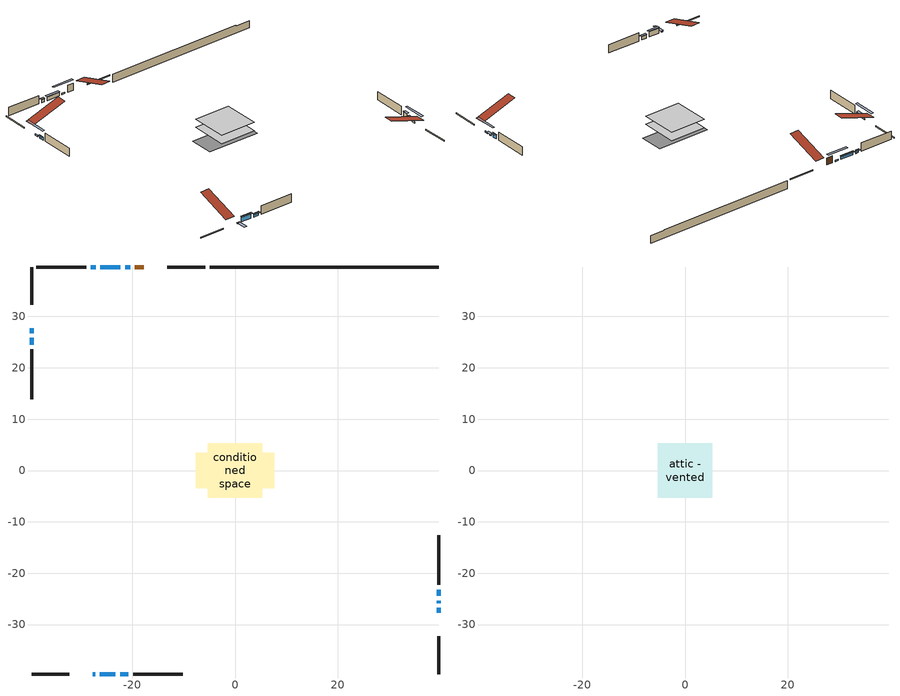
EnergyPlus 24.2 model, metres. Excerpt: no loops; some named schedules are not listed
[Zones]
conditioned space
 floor adiabatic (AdiabaticFloorConstruction): -5.32,-5.32 -5.32,5.32 5.32,5.32 5.32,-5.32 z0.54
 floor foundation (Slab1 construction): -7.66,-3.46 -7.66,3.46 7.66,3.46 7.66,-3.46 z-1.8
 wall outside (RimJoist1 construction): -5.8,39.63 -13.15,39.63 / -39.63,-39.63 -32.29,-39.63 / -39.63,39.63 -39.63,32.29 / 39.63,-39.63 39.63,-32.29 z0.54:0.84
 wall outside (AdiabaticWallConstruction 1): -17.73,39.63 -19.52,39.63 z0.54:2.57
 wall outside (AdiabaticWallConstruction): -27.7,-39.63 -27.24,-39.63 / 39.63,-25.81 39.63,-25.34 z0.54:0.72; -20.44,39.63 -21.41,39.63 / -39.63,27.7 -39.63,26.73 / 39.63,-27.7 39.63,-26.73 z0.54:0.9; -22.34,39.63 -26.2,39.63 z0.54:1.51; -27.13,39.63 -28.04,39.63 z0.54:1.4; -26.31,-39.63 -23.32,-39.63 z0.54:2.04; -22.39,-39.63 -20.79,-39.63 z0.54:1.48; -39.63,25.81 -39.63,24.51 z0.54:1.33; 39.63,-24.42 39.63,-23.22 z0.54:1.74
 wall outside (Wall1 construction): -28.97,39.63 -38.7,39.63 / -19.86,-39.63 -10.13,-39.63 / -39.63,23.58 -39.63,13.85 / 39.63,-22.29 39.63,-12.57 z0.54:2.98
 wall foundation (FoundationWall1 construction): -4.87,39.63,-1.8 -4.87,39.63,0.54 35.18,39.63,0.54 35.18,39.63,0.31 39.63,39.63,0.31 39.63,39.63,-1.8
 window (WindowConstruction 6): -27.7,-39.63 -27.24,-39.63 z0.54:0.72
 window (WindowConstruction 8): -20.44,39.63 -21.41,39.63 z0.54:0.9
 window (WindowConstruction 9): -39.63,27.7 -39.63,26.73 z0.54:0.9
 window (WindowConstruction 10): 39.63,-27.7 39.63,-26.73 z0.54:0.9
 window (WindowConstruction 7): 39.63,-25.8 39.63,-25.35 z0.54:0.72
 window (WindowConstruction): -22.34,39.63 -26.2,39.63 z0.54:1.51
 window (WindowConstruction 1): -27.13,39.63 -28.04,39.63 z0.54:1.4
 window (WindowConstruction 2): -26.31,-39.63 -23.32,-39.63 z0.54:2.04
 window (WindowConstruction 3): -22.39,-39.63 -20.79,-39.63 z0.54:1.48
 window (WindowConstruction 4): -39.63,25.8 -39.63,24.51 z0.54:1.33
 window (WindowConstruction 5): 39.63,-24.42 39.63,-23.22 z0.54:1.73
 door (Door): -17.73,39.63 -19.52,39.63 z0.54:2.57
 ceiling adiabatic (AdiabaticFloorConstruction): 5.32,-5.32 5.32,5.32 -5.32,5.32 -5.32,-5.32 z0.54
attic - vented
 floor to conditioned space (Floor1 construction Reversed): -5.31,-5.31 -5.31,5.31 5.31,5.31 5.31,-5.31 z2.98
 roof outside (Roof1 construction): -16.8,39.63,2.98 -16.8,29.28,6.43 -14.07,29.28,6.43 -14.07,39.63,2.98; -28.63,-39.63,2.98 -28.63,-29.28,6.43 -31.36,-29.28,6.43 -31.36,-39.63,2.98; -39.63,28.63,2.98 -29.28,28.63,6.43 -29.28,31.36,6.43 -39.63,31.36,2.98; 39.63,-28.63,2.98 29.28,-28.63,6.43 29.28,-31.36,6.43 39.63,-31.36,2.98
shading: -27.09,-39.63 -27.85,-39.63 -27.85,-42.68 -27.09,-42.68 z0.87; -24.15,39.63 -17.7,39.63 -17.7,40.24 -24.15,40.24 z3.64; -39.63,23.99 -39.63,30.44 -40.24,30.44 -40.24,23.99 z3.64; 39.63,-23.99 39.63,-30.44 40.24,-30.44 40.24,-23.99 z3.64; 39.63,-24.74 39.63,-26.41 40.24,-26.41 40.24,-24.74 z1.33; -26.35,39.63 -22.19,39.63 -22.19,40.24 -26.35,40.24 z1.66; -28.19,39.63 -26.98,39.63 -26.98,40.24 -28.19,40.24 z1.55; -23.17,-39.63 -26.46,-39.63 -26.46,-40.24 -23.17,-40.24 z2.19; -20.64,-39.63 -22.54,-39.63 -22.54,-40.24 -20.64,-40.24 z1.63; -39.63,24.36 -39.63,25.95 -40.24,25.95 -40.24,24.36 z1.48; 39.63,-23.07 39.63,-24.57 40.24,-24.57 40.24,-23.07 z1.88
[Building]
Building 1: Terrain=Suburbs
[Site:Location]
Edmonton Intl AP_AB: Latitude {deg}=53.31; Longitude {deg}=-113.58; Time Zone {hr}=-7; Elevation {m}=723; Keep Site Location Information=Yes
[Site:GroundTemperature:Shallow]
-1.56185, -3.61833, -3.78302, -2.80711, 1.11059, 5.01004, 8.39065, 10.5322, 10.7141, 8.97234, 5.67794, 1.89811
[Site:WaterMainsTemperature]
Calculation Method=Schedule; Temperature Schedule=mains temperature schedule
[Material] Roughness=Rough; Thermal Absorptance=0.9
Name | Thickness {m} | Conductivity {W/m-K} | Density {kg/m3} | Specific Heat {J/kg-K} | Solar Absorptance | Visible Absorptance
asphalt or fiberglass shingles | 0.00635 | 0.162714 | 1121.4 | 1465.45 | 0.4 | 0.4
ceiling loosefill ins | 0.169333 | 0.0480833 | 16.02 | 1046.75 | 0.7 | 0.7
ceiling stud and cavity | 0.1397 | 0.175913 | 65.682 | 1177.47 | 0.7 | 0.7
concrete 4.0 in. | 0.1016 | 1.803125 | 2242.8 | 837.4 | 0.7 | 0.7
concrete 8.0 in. | 0.2032 | 1.803125 | 2242.8 | 837.4 | 0.7 | 0.7
door material | 0.04445 | 0.0451087 | 512.64 | 1214.23 | 0.7 | 0.7
exterior vertical ins | 0.0195423 | 0.029427 | 32.04 | 1214.23 | 0.7 | 0.7
floor covering | 0.0127 | 0.0433444 | 54.468 | 1339.84 | 0.6 | 0.6
floor rigid ins; wall rigid ins | 0.512978 | 0.029427 | 32.04 | 1214.23 | 0.7 | 0.7
floor stud and cavity | 0.1397 | 1.75129 | 37.0049 | 1207.88 | 0.7 | 0.7
furniture material conditioned space 1 | 0.1524 | 0.115458 | 640.8 | 1214.23 | 0.6 | 0.6
gypsum board | 0.0127 | 0.160291 | 801 | 837.4 | 0.6 | 0.6
gypsum board 1 | 0.0127 | 0.160291 | 801 | 837.4 | 0.7 | 0.7
osb sheathing 0.5 in. | 0.0127 | 0.115458 | 512.64 | 1214.23 | 0.7 | 0.7
osb sheathing 0.75 in. | 0.01905 | 0.115458 | 512.64 | 1214.23 | 0.7 | 0.7
osb sheathing 2.0 in. | 0.0508 | 0.115458 | 512.64 | 1214.23 | 0.7 | 0.7
rim joist stud and cavity | 0.0508 | 0.0290657 | 125.044 | 1163.47 | 0.6 | 0.6
wall stud and cavity | 0.1397 | 0.110499 | 139.0536 | 1170.24 | 0.7 | 0.7
wall stud and cavity 1 | 0.0889 | 0.380278 | 52.3479 | 1209.89 | 0.7 | 0.7
wall stud and cavity 2 | 0.0889 | 0.391764 | 83.0341 | 1211.67 | 0.7 | 0.7
wood siding | 0.0254 | 0.102417 | 544.68 | 1172.36 | 0.4 | 0.4
wood siding 1; wood siding 2; wood siding 3 | 0.0254 | 0.102417 | 544.68 | 1172.36 | 0.7 | 0.7
[WindowMaterial:SimpleGlazingSystem]
Name | U-Factor {W/m2-K} | Solar Heat Gain Coefficient
WindowMaterial | 1.31673 | 0.5
WindowMaterial 1 | 1.527382 | 0.41
WindowMaterial 2 | 1.25313 | 0.53
WindowMaterial 3 | 1.43994 | 0.45
WindowMaterial 4 | 1.49729 | 0.42
WindowMaterial 5 | 1.43597 | 0.45
WindowMaterial 6 | 2.32287 | 0.33
WindowMaterial 7 | 5.75352 | 0.59
WindowMaterial 8 | 2.39725 | 0.35
[Construction]
AdiabaticFloorConstruction: floor stud and cavity, floor rigid ins, osb sheathing 0.75 in., floor covering
AdiabaticWallConstruction: wood siding 2, wall rigid ins, wall stud and cavity 1, gypsum board
AdiabaticWallConstruction 1: wood siding 3, wall rigid ins, wall stud and cavity 1, gypsum board
Door: door material
Floor1 construction Reversed: gypsum board, ceiling stud and cavity, ceiling loosefill ins
FoundationWall1 construction: concrete 8.0 in., gypsum board 1
furniture construction conditioned space 1: furniture material conditioned space 1
PartitionWallConstruction: gypsum board, wall stud and cavity 2, gypsum board
RimJoist1 construction: wood siding 1, osb sheathing 2.0 in., rim joist stud and cavity
Roof1 construction: asphalt or fiberglass shingles
Slab1 construction: concrete 4.0 in.
Wall1 construction: wood siding, osb sheathing 0.5 in., wall stud and cavity, gypsum board
WindowConstruction: WindowMaterial
WindowConstruction 1: WindowMaterial 1
WindowConstruction 10; WindowConstruction 8: WindowMaterial 7
WindowConstruction 2: WindowMaterial 2
WindowConstruction 3: WindowMaterial 3
WindowConstruction 4: WindowMaterial 4
WindowConstruction 5: WindowMaterial 5
WindowConstruction 6; WindowConstruction 7: WindowMaterial 6
WindowConstruction 9: WindowMaterial 8
[Zone] Multiplier=1; Part of Total Floor Area=Yes
Name | Volume {m3}
attic - vented | 63.2839
conditioned space | 562.4
[Space]
Name | Zone | Volume {m3}
attic - vented 1 | attic - vented | 63.2839
conditioned space 1 | conditioned space | 562.4
[ZoneInfiltration:EffectiveLeakageArea]
infil attic - vented 1: Zone or Space=attic - vented 1; Schedule=Always On Discrete; Effective Air Leakage Area {cm2}=3929.39; Stack Coefficient=0.000239963; Wind Coefficient=1.04663e-05
[ZoneMixing]
whole house fan mix: Zone or Space=attic - vented; Schedule=Always On Continuous; Design Flow Rate Calculation Method=Flow/Zone; Design Flow Rate {m3/s}=0; Source Zone or Space=conditioned space
[SurfaceProperty:ExposedFoundationPerimeter]
Slab1: Exposed Perimeter Calculation Method=TotalExposedPerimeter; Total Exposed Perimeter {m}=44.502
[InternalMass] Zone or ZoneList=conditioned space; Space or SpaceList=conditioned space 1
Name | Construction | Surface Area {m2}
furniture mass conditioned space 1 | furniture construction conditioned space 1 | 87.6399
partition wall mass | PartitionWallConstruction | 219.1
[Lights]
interior lighting: Zone or ZoneList or Space or SpaceList=conditioned space 1; Schedule=interior lighting schedule; Design Level Calculation Method=LightingLevel; Lighting Level {W}=343.2; Return Air Fraction=0; Fraction Radiant=0.6; Fraction Visible=0.2; Fraction Replaceable=1
[People]
occupants: Zone or ZoneList or Space or SpaceList=conditioned space 1; Number of People Schedule=occupants schedule; Number of People Calculation Method=People; Number of People=3; Fraction Radiant=0.314171; Sensible Heat Fraction=0.56303; Activity Level Schedule=occupants activity schedule; Carbon Dioxide Generation Rate {m3/s-W}=0; Enable ASHRAE 55 Comfort Warnings=No; Mean Radiant Temperature Calculation Type=EnclosureAveraged
[ElectricEquipment] Zone or ZoneList or Space or SpaceList=conditioned space 1; Design Level Calculation Method=EquipmentLevel
Name | Schedule | Design Level {W} | Fraction Latent | Fraction Radiant | Fraction Lost
clothes dryer | clothes dryer schedule | 140.772 | 0.015 | 0.081 | 0.85
clothes washer | clothes washer schedule | 32.1985 | 0.03 | 0.162 | 0.7
cooking range | cooking range schedule | 215.147 | 0.08 | 0.432 | 0.2
dishwasher | dishwasher schedule | 66.8632 | 0.3 | 0.18 | 0.4
fridge | fridge schedule | 72.9452 | 0 | 0.6 | 0
mech vent bath fan 0 | mech vent bath fan 0 schedule | 50.2 | 0 | 0 | 1
mech vent bath fan 1 | mech vent bath fan 1 schedule | 50.2 | 0 | 0 | 1
mech vent house fan | mech vent house fan schedule | 0 | 0 | 0 | 1
mech vent house fan cfis | mech vent house fan cfis schedule | 0 | 0 | 0 | 0
mech vent range fan 0 | mech vent range fan 0 schedule | 57 | 0 | 0 | 1
misc plug loads | misc plug loads schedule | 494.7 | 0.045 | 0.513 | 0.1
whole house fan | Always On Discrete | 0 | 0 | 0 | 1
[OtherEquipment] Zone or ZoneList or Space or SpaceList=conditioned space 1; Design Level Calculation Method=EquipmentLevel
Name | Fuel Type | Schedule | Design Level {W} | Fraction Latent | Fraction Radiant | Fraction Lost
clothes dryer 1 | Electricity | clothes dryer schedule | 0 | 0.015 | 0.081 | 0.85
cooking range 1 | Electricity | cooking range schedule | 0 | 0.08 | 0.432 | 0.2
general water use latent | None | general water use schedule | 62.594 | 1 | 0 | 0
general water use sensible | None | general water use schedule | -61.6891 | 0 | 0.6 | 0
mech vent house fan latent load | None | Always On Discrete | 0 | 1 | 0 | 0
mech vent house fan sensible load | None | Always On Discrete | 0 | 0 | 0 | 0
water heater energy adjustment1 | NaturalGas | Always On Discrete | 0.01 | 0 | 0 | 1
[ZoneInfiltration:DesignFlowRate] Zone or ZoneList or Space or SpaceList=conditioned space 1; Schedule=Always On Discrete; Design Flow Rate Calculation Method=Flow/Zone; Design Flow Rate {m3/s}=0
infil flow; natural vent flow; whole house fan flow
[AvailabilityManager:Scheduled]
furnace airloop Availability Manager: Schedule=Always On Discrete
[Foundation:Kiva]
Foundation Kiva 1: Initial Indoor Air Temperature {C}=18; Wall Height Above Grade {m}=0.540014; Wall Depth Below Slab {m}=0.2032; Custom Block Material Name 1=exterior vertical ins; Custom Block Depth 1 {m}=2.34001; Custom Block X Position 1 {m}=0.2159; Custom Block Z Position 1 {m}=0
[Foundation:Kiva:Settings]
Soil Conductivity {W/m-K}=0.849921; Soil Density {kg/m3}=1842.3; Soil Specific Heat {J/kg-K}=418.7; Ground Solar Absorptivity=0.9; Ground Thermal Absorptivity=0.9; Ground Surface Roughness {m}=0.03; Far-Field Width {m}=40; Deep-Ground Boundary Condition=ZeroFlux; Deep-Ground Depth {m}=40; Minimum Cell Dimension {m}=0.2; Maximum Cell Growth Coefficient=3; Simulation Timestep=Timestep
[Exterior:Lights]
exterior lighting: Schedule=exterior lighting schedule; Design Level {W}=75.6
[EnergyManagementSystem:GlobalVariable]
furnace_airloop_Fan_RTF
infil_program_Qfan
infil_program_Qinf
natural_vent_program_Qnv
natural_vent_program_Qwhf
[EnergyManagementSystem:Sensor]
Name | Output:Variable or Output:Meter Index Key | Output:Variable or Output:Meter
airflow_gain | infil flow | Infiltration Sensible Heat Gain Energy
airflow_gain_1 | natural vent flow | Infiltration Sensible Heat Gain Energy
airflow_gain_2 | whole house fan flow | Infiltration Sensible Heat Gain Energy
airflow_loss | infil flow | Infiltration Sensible Heat Loss Energy
airflow_loss_1 | natural vent flow | Infiltration Sensible Heat Loss Energy
airflow_loss_2 | whole house fan flow | Infiltration Sensible Heat Loss Energy
clg_load_cond |  | Cooling:EnergyTransfer:Zone:CONDITIONED SPACE
clg_sp_s; clg_sp_s_1 | cooling setpoint | Schedule Value
clothes_dryer_exhaust_0_sch_s | clothes dryer exhaust 0 schedule | Schedule Value
cool_season | cooling season schedule | Schedule Value
htg_load_cond |  | Heating:EnergyTransfer:Zone:CONDITIONED SPACE
htg_sp_s; htg_sp_s_1 | heating setpoint | Schedule Value
ig_ee_conv | clothes dryer | Electric Equipment Convective Heating Energy
ig_ee_conv_2 | cooking range | Electric Equipment Convective Heating Energy
ig_ee_conv_4 | fridge | Electric Equipment Convective Heating Energy
ig_ee_conv_5 | misc plug loads | Electric Equipment Convective Heating Energy
ig_ee_conv_6 | whole house fan | Electric Equipment Convective Heating Energy
ig_ee_rad | clothes dryer | Electric Equipment Radiant Heating Energy
ig_ee_rad_2 | cooking range | Electric Equipment Radiant Heating Energy
ig_ee_rad_4 | fridge | Electric Equipment Radiant Heating Energy
ig_ee_rad_5 | misc plug loads | Electric Equipment Radiant Heating Energy
ig_ee_rad_6 | whole house fan | Electric Equipment Radiant Heating Energy
ig_lgt_conv | interior lighting | Lights Convective Heating Energy
ig_lgt_rad | interior lighting | Lights Radiant Heating Energy
ig_lgt_vis | interior lighting | Lights Visible Radiation Heating Energy
ig_oe_conv | clothes dryer 1 | Other Equipment Convective Heating Energy
ig_oe_conv_1 | cooking range 1 | Other Equipment Convective Heating Energy
ig_oe_conv_2 | general water use latent | Other Equipment Convective Heating Energy
ig_oe_conv_3 | general water use sensible | Other Equipment Convective Heating Energy
ig_oe_conv_4 | water heater energy adjustment1 | Other Equipment Convective Heating Energy
ig_oe_rad | clothes dryer 1 | Other Equipment Radiant Heating Energy
ig_oe_rad_1 | cooking range 1 | Other Equipment Radiant Heating Energy
ig_oe_rad_2 | general water use latent | Other Equipment Radiant Heating Energy
ig_oe_rad_3 | general water use sensible | Other Equipment Radiant Heating Energy
ig_oe_rad_4 | water heater energy adjustment1 | Other Equipment Radiant Heating Energy
ig_ppl_conv | occupants | People Convective Heating Energy
ig_ppl_rad | occupants | People Radiant Heating Energy
im_conv | furniture mass conditioned space 1 | Surface Inside Face Convection Heat Gain Energy
im_conv_1 | partition wall mass | Surface Inside Face Convection Heat Gain Energy
im_ig | furniture mass conditioned space 1 | Surface Inside Face Internal Gains Radiation Heat Gain Energy
im_ig_1 | partition wall mass | Surface Inside Face Internal Gains Radiation Heat Gain Energy
im_lgt | furniture mass conditioned space 1 | Surface Inside Face Lights Radiation Heat Gain Energy
im_lgt_1 | partition wall mass | Surface Inside Face Lights Radiation Heat Gain Energy
im_sol | furniture mass conditioned space 1 | Surface Inside Face Solar Radiation Heat Gain Energy
im_sol_1 | partition wall mass | Surface Inside Face Solar Radiation Heat Gain Energy
im_surf | furniture mass conditioned space 1 | Surface Inside Face Net Surface Thermal Radiation Heat Gain Energy
im_surf_1 | partition wall mass | Surface Inside Face Net Surface Thermal Radiation Heat Gain Energy
mech_vent_bath_fan_0_sch_s | mech vent bath fan 0 schedule | Schedule Value
mech_vent_bath_fan_1_sch_s | mech vent bath fan 1 schedule | Schedule Value
mech_vent_range_fan_0_sch_s | mech vent range fan 0 schedule | Schedule Value
mv_conv | mech vent bath fan 0 | Electric Equipment Convective Heating Energy
mv_conv_1 | mech vent bath fan 1 | Electric Equipment Convective Heating Energy
mv_conv_2 | mech vent house fan | Electric Equipment Convective Heating Energy
mv_conv_3 | mech vent house fan cfis | Electric Equipment Convective Heating Energy
mv_conv_4 | mech vent range fan 0 | Electric Equipment Convective Heating Energy
mv_conv_5 | mech vent house fan latent load | Other Equipment Convective Heating Energy
mv_conv_6 | mech vent house fan sensible load | Other Equipment Convective Heating Energy
mv_rad | mech vent bath fan 0 | Electric Equipment Radiant Heating Energy
mv_rad_1 | mech vent bath fan 1 | Electric Equipment Radiant Heating Energy
mv_rad_2 | mech vent house fan | Electric Equipment Radiant Heating Energy
mv_rad_3 | mech vent house fan cfis | Electric Equipment Radiant Heating Energy
mv_rad_4 | mech vent range fan 0 | Electric Equipment Radiant Heating Energy
mv_rad_5 | mech vent house fan latent load | Other Equipment Radiant Heating Energy
mv_rad_6 | mech vent house fan sensible load | Other Equipment Radiant Heating Energy
natural_vent_s | natural vent schedule | Schedule Value
out_pb_s |  | Site Outdoor Air Barometric Pressure
out_wt_s |  | Site Outdoor Air Humidity Ratio
site_vw_s |  | Site Wind Speed
ss_back_out | Window1 | Surface Window Shortwave from Zone Back Out Window Heat Transfer Rate
ss_back_out_1 | Window10 | Surface Window Shortwave from Zone Back Out Window Heat Transfer Rate
ss_back_out_10 | Window9 | Surface Window Shortwave from Zone Back Out Window Heat Transfer Rate
ss_back_out_2 | Window11 | Surface Window Shortwave from Zone Back Out Window Heat Transfer Rate
ss_back_out_3 | Window12 | Surface Window Shortwave from Zone Back Out Window Heat Transfer Rate
ss_back_out_4 | Window2 | Surface Window Shortwave from Zone Back Out Window Heat Transfer Rate
ss_back_out_5 | Window3 | Surface Window Shortwave from Zone Back Out Window Heat Transfer Rate
ss_back_out_6 | Window5 | Surface Window Shortwave from Zone Back Out Window Heat Transfer Rate
ss_back_out_7 | Window6 | Surface Window Shortwave from Zone Back Out Window Heat Transfer Rate
ss_back_out_8 | Window7 | Surface Window Shortwave from Zone Back Out Window Heat Transfer Rate
ss_back_out_9 | Window8 | Surface Window Shortwave from Zone Back Out Window Heat Transfer Rate
ss_conv | Door1 | Surface Inside Face Convection Heat Gain Energy
ss_conv_1 | Window1 | Surface Inside Face Convection Heat Gain Energy
ss_conv_10 | Window8 | Surface Inside Face Convection Heat Gain Energy
ss_conv_11 | Window9 | Surface Inside Face Convection Heat Gain Energy
ss_conv_2 | Window10 | Surface Inside Face Convection Heat Gain Energy
ss_conv_3 | Window11 | Surface Inside Face Convection Heat Gain Energy
ss_conv_4 | Window12 | Surface Inside Face Convection Heat Gain Energy
ss_conv_5 | Window2 | Surface Inside Face Convection Heat Gain Energy
ss_conv_6 | Window3 | Surface Inside Face Convection Heat Gain Energy
ss_conv_7 | Window5 | Surface Inside Face Convection Heat Gain Energy
ss_conv_8 | Window6 | Surface Inside Face Convection Heat Gain Energy
ss_conv_9 | Window7 | Surface Inside Face Convection Heat Gain Energy
ss_ig | Door1 | Surface Inside Face Internal Gains Radiation Heat Gain Energy
ss_ig_1 | Window1 | Surface Inside Face Internal Gains Radiation Heat Gain Energy
ss_ig_10 | Window8 | Surface Inside Face Internal Gains Radiation Heat Gain Energy
ss_ig_11 | Window9 | Surface Inside Face Internal Gains Radiation Heat Gain Energy
ss_ig_2 | Window10 | Surface Inside Face Internal Gains Radiation Heat Gain Energy
ss_ig_3 | Window11 | Surface Inside Face Internal Gains Radiation Heat Gain Energy
ss_ig_4 | Window12 | Surface Inside Face Internal Gains Radiation Heat Gain Energy
ss_ig_5 | Window2 | Surface Inside Face Internal Gains Radiation Heat Gain Energy
ss_ig_6 | Window3 | Surface Inside Face Internal Gains Radiation Heat Gain Energy
ss_ig_7 | Window5 | Surface Inside Face Internal Gains Radiation Heat Gain Energy
ss_ig_8 | Window6 | Surface Inside Face Internal Gains Radiation Heat Gain Energy
ss_ig_9 | Window7 | Surface Inside Face Internal Gains Radiation Heat Gain Energy
ss_lgt | Door1 | Surface Inside Face Lights Radiation Heat Gain Energy
ss_sol | Door1 | Surface Inside Face Solar Radiation Heat Gain Energy
ss_surf | Door1 | Surface Inside Face Net Surface Thermal Radiation Heat Gain Energy
ss_surf_1 | Window1 | Surface Inside Face Net Surface Thermal Radiation Heat Gain Energy
ss_surf_10 | Window8 | Surface Inside Face Net Surface Thermal Radiation Heat Gain Energy
ss_surf_11 | Window9 | Surface Inside Face Net Surface Thermal Radiation Heat Gain Energy
ss_surf_2 | Window10 | Surface Inside Face Net Surface Thermal Radiation Heat Gain Energy
ss_surf_3 | Window11 | Surface Inside Face Net Surface Thermal Radiation Heat Gain Energy
ss_surf_4 | Window12 | Surface Inside Face Net Surface Thermal Radiation Heat Gain Energy
ss_surf_5 | Window2 | Surface Inside Face Net Surface Thermal Radiation Heat Gain Energy
ss_surf_6 | Window3 | Surface Inside Face Net Surface Thermal Radiation Heat Gain Energy
ss_surf_7 | Window5 | Surface Inside Face Net Surface Thermal Radiation Heat Gain Energy
ss_surf_8 | Window6 | Surface Inside Face Net Surface Thermal Radiation Heat Gain Energy
ss_surf_9 | Window7 | Surface Inside Face Net Surface Thermal Radiation Heat Gain Energy
ss_trans_in | Window1 | Surface Window Transmitted Solar Radiation Rate
ss_trans_in_1 | Window10 | Surface Window Transmitted Solar Radiation Rate
ss_trans_in_10 | Window9 | Surface Window Transmitted Solar Radiation Rate
ss_trans_in_2 | Window11 | Surface Window Transmitted Solar Radiation Rate
ss_trans_in_3 | Window12 | Surface Window Transmitted Solar Radiation Rate
ss_trans_in_4 | Window2 | Surface Window Transmitted Solar Radiation Rate
ss_trans_in_5 | Window3 | Surface Window Transmitted Solar Radiation Rate
ss_trans_in_6 | Window5 | Surface Window Transmitted Solar Radiation Rate
ss_trans_in_7 | Window6 | Surface Window Transmitted Solar Radiation Rate
ss_trans_in_8 | Window7 | Surface Window Transmitted Solar Radiation Rate
ss_trans_in_9 | Window8 | Surface Window Transmitted Solar Radiation Rate
ss_trans_out | Window1 | Surface Inside Face Initial Transmitted Diffuse Transmitted Out Window Solar Radiation Rate
ss_trans_out_1 | Window10 | Surface Inside Face Initial Transmitted Diffuse Transmitted Out Window Solar Radiation Rate
ss_trans_out_10 | Window9 | Surface Inside Face Initial Transmitted Diffuse Transmitted Out Window Solar Radiation Rate
ss_trans_out_2 | Window11 | Surface Inside Face Initial Transmitted Diffuse Transmitted Out Window Solar Radiation Rate
ss_trans_out_3 | Window12 | Surface Inside Face Initial Transmitted Diffuse Transmitted Out Window Solar Radiation Rate
ss_trans_out_4 | Window2 | Surface Inside Face Initial Transmitted Diffuse Transmitted Out Window Solar Radiation Rate
ss_trans_out_5 | Window3 | Surface Inside Face Initial Transmitted Diffuse Transmitted Out Window Solar Radiation Rate
ss_trans_out_6 | Window5 | Surface Inside Face Initial Transmitted Diffuse Transmitted Out Window Solar Radiation Rate
ss_trans_out_7 | Window6 | Surface Inside Face Initial Transmitted Diffuse Transmitted Out Window Solar Radiation Rate
ss_trans_out_8 | Window7 | Surface Inside Face Initial Transmitted Diffuse Transmitted Out Window Solar Radiation Rate
ss_trans_out_9 | Window8 | Surface Inside Face Initial Transmitted Diffuse Transmitted Out Window Solar Radiation Rate
s_conv | Floor1 | Surface Inside Face Convection Heat Gain Energy
s_conv_1 | FoundationWall1 | Surface Inside Face Convection Heat Gain Energy
s_conv_10 | Wall1:180 | Surface Inside Face Convection Heat Gain Energy
s_conv_11 | Wall1:270 | Surface Inside Face Convection Heat Gain Energy
s_conv_12 | Wall1:90 | Surface Inside Face Convection Heat Gain Energy
s_conv_2 | inferred conditioned ceiling | Surface Inside Face Convection Heat Gain Energy
s_conv_3 | inferred conditioned floor | Surface Inside Face Convection Heat Gain Energy
s_conv_4 | RimJoist1:0 | Surface Inside Face Convection Heat Gain Energy
s_conv_5 | RimJoist1:180 | Surface Inside Face Convection Heat Gain Energy
s_conv_6 | RimJoist1:270 | Surface Inside Face Convection Heat Gain Energy
s_conv_7 | RimJoist1:90 | Surface Inside Face Convection Heat Gain Energy
s_conv_8 | Slab1 | Surface Inside Face Convection Heat Gain Energy
s_conv_9 | Wall1:0 | Surface Inside Face Convection Heat Gain Energy
s_ig | Floor1 | Surface Inside Face Internal Gains Radiation Heat Gain Energy
s_ig_1 | FoundationWall1 | Surface Inside Face Internal Gains Radiation Heat Gain Energy
s_ig_10 | Wall1:180 | Surface Inside Face Internal Gains Radiation Heat Gain Energy
s_ig_11 | Wall1:270 | Surface Inside Face Internal Gains Radiation Heat Gain Energy
s_ig_12 | Wall1:90 | Surface Inside Face Internal Gains Radiation Heat Gain Energy
s_ig_2 | inferred conditioned ceiling | Surface Inside Face Internal Gains Radiation Heat Gain Energy
